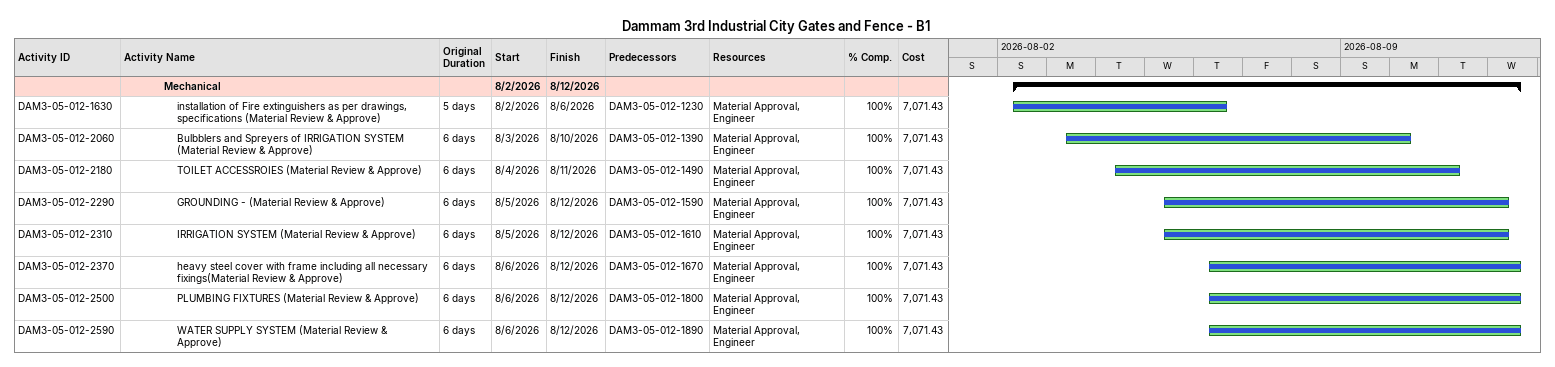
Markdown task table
Dammam 3rd Industrial City Gates and Fence - B1

| ID | Level | Task | Original duration | Start | Finish | Predecessors | Resources | % complete | Cost |
|---|---|---|---|---|---|---|---|---|---|
|  | 4 | **Mechanical** |  | 2026-08-02 | 2026-08-12 |  |  |  |  |
| DAM3-05-012-1630 | 5 | installation of Fire extinguishers as per drawings, specifications (Material Review & Approve) | 5d | 2026-08-02 | 2026-08-06 | DAM3-05-012-1230 | Material Approval, Engineer | 100 | 7071.43 |
| DAM3-05-012-2060 | 5 | Bulbblers and Spreyers of IRRIGATION SYSTEM (Material Review & Approve) | 6d | 2026-08-03 | 2026-08-10 | DAM3-05-012-1390 | Material Approval, Engineer | 100 | 7071.43 |
| DAM3-05-012-2180 | 5 | TOILET ACCESSROIES (Material Review & Approve) | 6d | 2026-08-04 | 2026-08-11 | DAM3-05-012-1490 | Material Approval, Engineer | 100 | 7071.43 |
| DAM3-05-012-2290 | 5 | GROUNDING - (Material Review & Approve) | 6d | 2026-08-05 | 2026-08-12 | DAM3-05-012-1590 | Material Approval, Engineer | 100 | 7071.43 |
| DAM3-05-012-2310 | 5 | IRRIGATION SYSTEM (Material Review & Approve) | 6d | 2026-08-05 | 2026-08-12 | DAM3-05-012-1610 | Material Approval, Engineer | 100 | 7071.43 |
| DAM3-05-012-2370 | 5 | heavy steel cover with frame including all necessary fixings(Material Review & Approve) | 6d | 2026-08-06 | 2026-08-12 | DAM3-05-012-1670 | Material Approval, Engineer | 100 | 7071.43 |
| DAM3-05-012-2500 | 5 | PLUMBING FIXTURES (Material Review & Approve) | 6d | 2026-08-06 | 2026-08-12 | DAM3-05-012-1800 | Material Approval, Engineer | 100 | 7071.43 |
| DAM3-05-012-2590 | 5 | WATER SUPPLY SYSTEM (Material Review & Approve) | 6d | 2026-08-06 | 2026-08-12 | DAM3-05-012-1890 | Material Approval, Engineer | 100 | 7071.43 |
